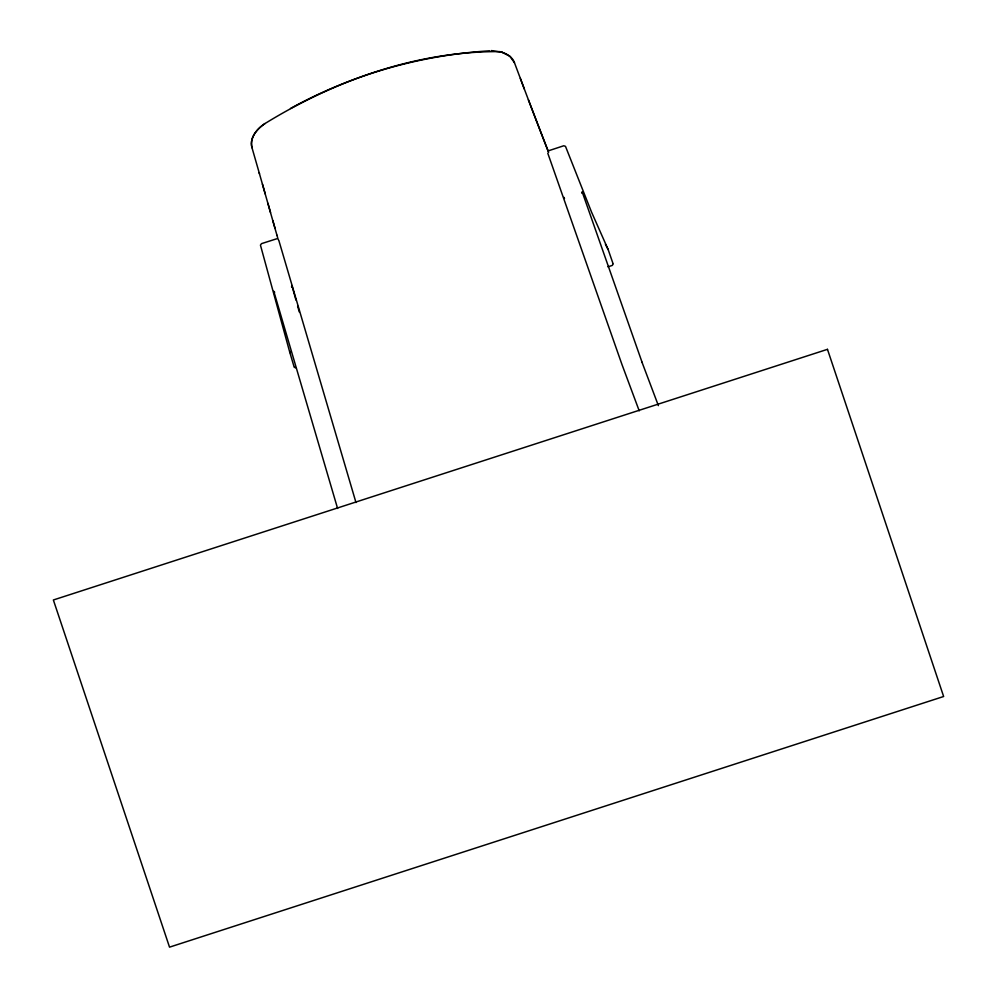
<?xml version="1.0" encoding="UTF-8"?>
<svg xmlns="http://www.w3.org/2000/svg" width="997" height="997" viewBox="0 0 997 997"><rect width="100%" height="100%" fill="white"/><g stroke="black" fill="none" stroke-linecap="round" stroke-linejoin="round"><path stroke-width="1.5" d="M613.08 264.23L612.208 265.451L607.933 266.835M289.828 352.153L290.127 351.418M259.482 173.79L252.004 147.743C249.262 137.76 257.189 128.625 265.028 123.528C334.98 80.47 416.833 51.146 499.547 51.607C505.741 53.003 512.271 56.38 514.477 62.761C525.556 92.31 536.623 121.883 548.2 151.257M291.56 286.962L291.897 285.503L295.947 300.022M581.687 193.057L582.148 191.798L642.13 362.459M265.028 123.528C257.263 128.613 249.188 137.785 252.004 147.743M290.501 108.474C351.542 74.8 420.036 55.147 489.589 50.822M548.612 150.746L563.779 145.761L565.498 146.36L591.52 212.049L608.158 249.574L613.005 263.544M276.705 238.781L261.501 243.642L260.441 245.125L289.865 352.614M296.009 367.843L294.389 367.37M502.301 52.405L509.928 56.318L514.477 62.761M491.396 50.573L502.376 52.38M274.698 292.258L273.789 291.274L337.597 508.47M605.441 244.302L608.158 249.574M564.015 197.394L564.489 198.503M548.624 152.354L528.398 99.8M639.214 410.839L621.941 364.453L547.764 153.152M641.993 362.198L658.381 405.617M520.347 78.439L524.322 89.007M278.774 240.24L355.979 502.55M289.878 352.626L294.078 366.784M259.195 172.805L277.041 235.554M262.448 184.146L265.252 193.979M267.906 203.276L270.523 212.498M272.866 220.736L275.047 228.438M276.942 235.18L278.2 239.654M297.605 305.954L299.262 311.949M827.473 349.336L53.364 599.982L169.527 947.15L943.636 696.504L827.473 349.336"/></g></svg>
